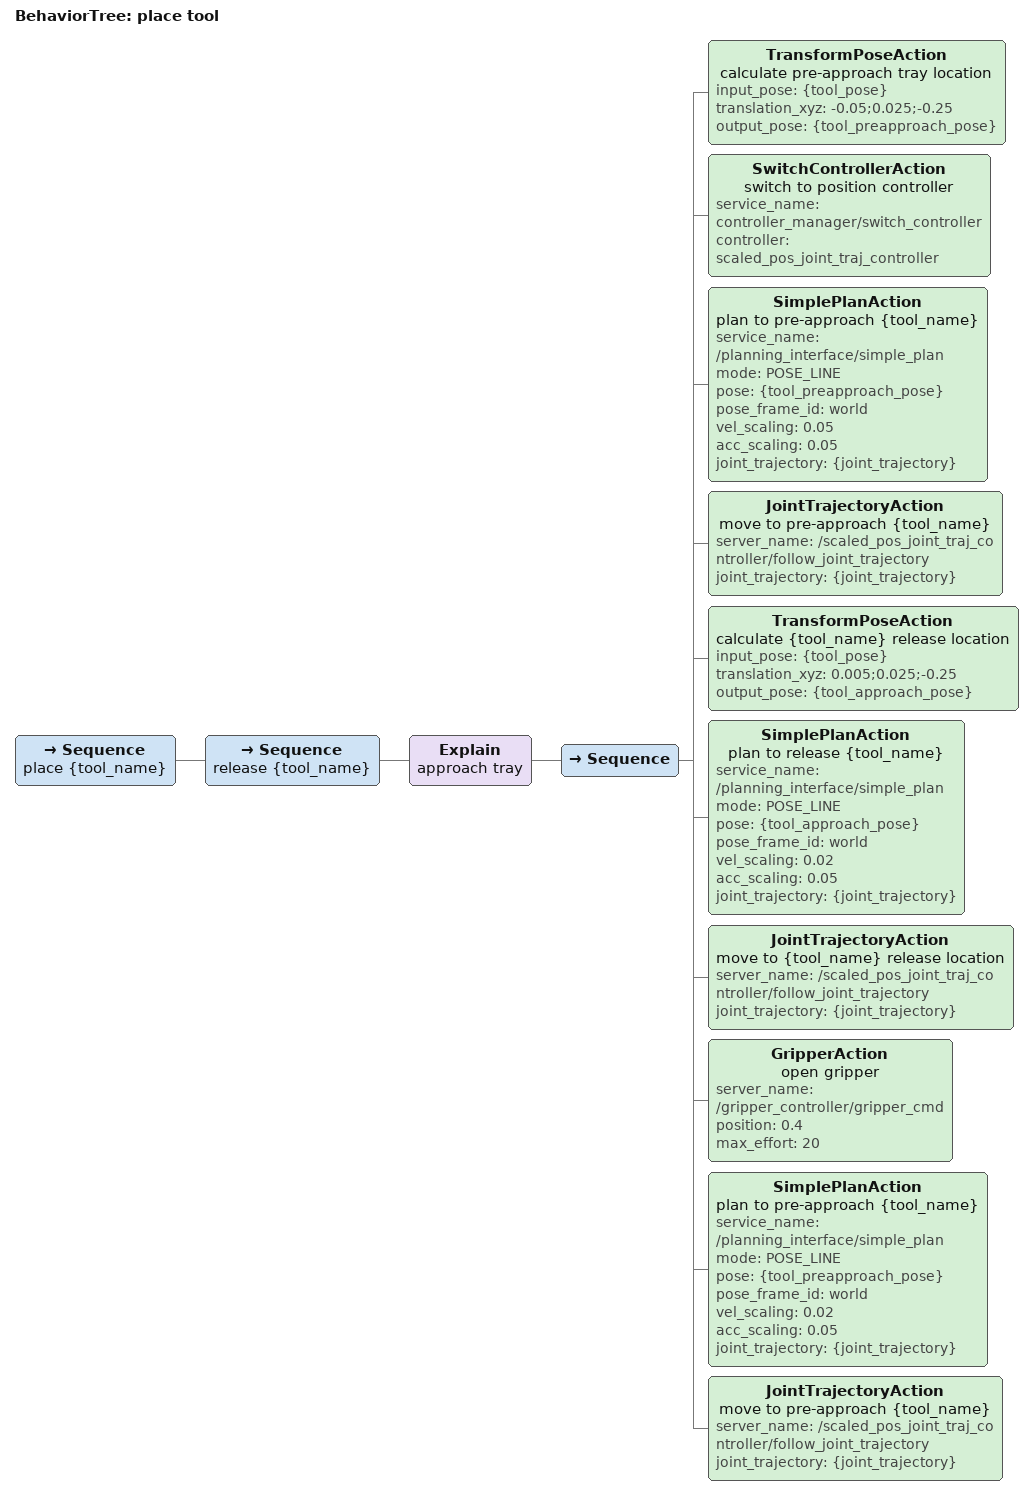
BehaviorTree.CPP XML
<root BTCPP_format="4">
    <!--
    inputs:
      - tool_name
      - tool_pose
  -->
    <BehaviorTree ID="place tool">

        <Sequence name="place {tool_name}">
                <Sequence name="release {tool_name}">
                    <Explain name="approach tray">
                        <Sequence>
                            <!-- calculate approach tool-->
                            <TransformPoseAction
                                name="calculate pre-approach tray location"
                                input_pose="{tool_pose}"
                                translation_xyz="-0.05;0.025;-0.25"
                                output_pose="{tool_preapproach_pose}"
                            />

                            <!-- position control -->
                            <SwitchControllerAction
                                name="switch to position controller"
                                service_name="controller_manager/switch_controller"
                                controller="scaled_pos_joint_traj_controller"
                            />
                            <!-- plan to approach slot -->
                            <SimplePlanAction
                                name="plan to pre-approach {tool_name}"
                                service_name="/planning_interface/simple_plan"
                                mode="POSE_LINE"
                                pose="{tool_preapproach_pose}"
                                pose_frame_id="world"
                                vel_scaling="0.05"
                                acc_scaling="0.05"
                                joint_trajectory="{joint_trajectory}"
                            />
                            <!-- move to approach -->
                            <JointTrajectoryAction
                                name="move to pre-approach {tool_name}"
                                server_name="/scaled_pos_joint_traj_controller/follow_joint_trajectory"
                                joint_trajectory="{joint_trajectory}"
                            />

                            <!-- calculate approach tool-->
                            <TransformPoseAction
                                name="calculate {tool_name} release location"
                                input_pose="{tool_pose}"
                                translation_xyz="0.005;0.025;-0.25"
                                output_pose="{tool_approach_pose}"
                            />

                            <!-- plan to approach latch -->
                            <SimplePlanAction
                                name="plan to release {tool_name}"
                                service_name="/planning_interface/simple_plan"
                                mode="POSE_LINE"
                                pose="{tool_approach_pose}"
                                pose_frame_id="world"
                                vel_scaling="0.02"
                                acc_scaling="0.05"
                                joint_trajectory="{joint_trajectory}"
                            />
                            <!-- move to approach -->
                            <JointTrajectoryAction
                                name="move to {tool_name} release location"
                                server_name="/scaled_pos_joint_traj_controller/follow_joint_trajectory"
                                joint_trajectory="{joint_trajectory}"
                            />

                            <GripperAction
                                name="open gripper"
                                server_name="/gripper_controller/gripper_cmd"
                                position="0.4"
                                max_effort="20"
                            />

                            <!-- retract to preapproach position-->
                            <SimplePlanAction
                                name="plan to pre-approach {tool_name}"
                                service_name="/planning_interface/simple_plan"
                                mode="POSE_LINE"
                                pose="{tool_preapproach_pose}"
                                pose_frame_id="world"
                                vel_scaling="0.02"
                                acc_scaling="0.05"
                                joint_trajectory="{joint_trajectory}"
                            />
                            <JointTrajectoryAction
                                name="move to pre-approach {tool_name}"
                                server_name="/scaled_pos_joint_traj_controller/follow_joint_trajectory"
                                joint_trajectory="{joint_trajectory}"
                            />
                        </Sequence>
                    </Explain>
                </Sequence>
        </Sequence>
    </BehaviorTree>

</root>
